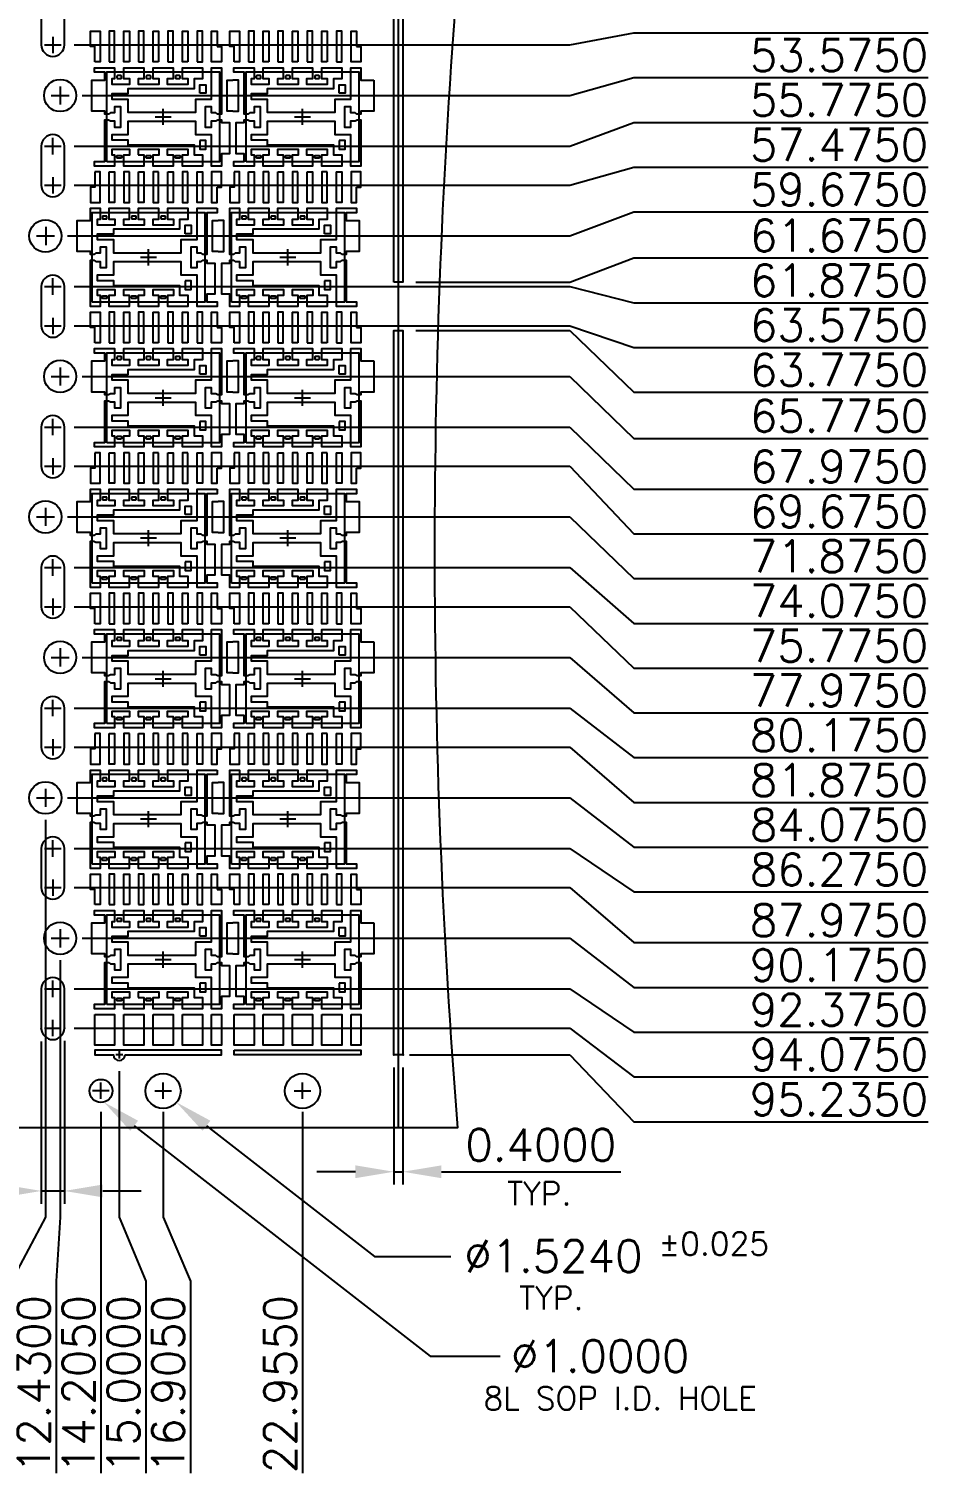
# Model space of a CAD drawing. Extents: x 25 to 260, y 58 to 390.
# Drawn here: x 103.2 to 173.5, y 154.9 to 267.8 of the extents above; entities that cross this region are included whole.
import ezdxf
from ezdxf.enums import TextEntityAlignment as Align
from ezdxf.lldxf.tags import DXFTag

# ---------------------------------------------------------------- set-up
doc = ezdxf.new("R2010")
doc.units = 0
doc.header["$LTSCALE"] = 8
doc.header["$MEASUREMENT"] = 0
for name, color, linetype in [('CEN', 2, 'CENTER'), ('COIN-LINE', 4, 'Continuous'), ('DIM', 7, 'Continuous'), ('LF-LINE', 1, 'Continuous'), ('PKG-OUT', 3, 'HIDDEN')]:
    doc.layers.add(name, color=color, linetype=linetype)
doc.styles.add('SIMPLEX', font='SIMPLEX.shx', dxfattribs={"height": 3})
tags = doc.linetypes.add('CENTER', pattern=[2, 1.25, -0.25, 0.25, -0.25]).pattern_tags.tags
tags[10:11] = [DXFTag(74, 4), DXFTag(75, 0), DXFTag(340, '0'), DXFTag(46, 1.0), DXFTag(50, 0.0), DXFTag(44, 0.0), DXFTag(45, 0.0)]
tags[8:9] = [DXFTag(74, 4), DXFTag(75, 0), DXFTag(340, '0'), DXFTag(46, 1.0), DXFTag(50, 0.0), DXFTag(44, 0.0), DXFTag(45, 0.0)]
tags[6:7] = [DXFTag(74, 4), DXFTag(75, 0), DXFTag(340, '0'), DXFTag(46, 1.0), DXFTag(50, 0.0), DXFTag(44, 0.0), DXFTag(45, 0.0)]
tags[4:5] = [DXFTag(74, 4), DXFTag(75, 0), DXFTag(340, '0'), DXFTag(46, 1.0), DXFTag(50, 0.0), DXFTag(44, 0.0), DXFTag(45, 0.0)]
tags = doc.linetypes.add('HIDDEN', pattern=[0.375, 0.25, -0.125]).pattern_tags.tags
tags[6:7] = [DXFTag(74, 4), DXFTag(75, 0), DXFTag(340, '0'), DXFTag(46, 1.0), DXFTag(50, 0.0), DXFTag(44, 0.0), DXFTag(45, 0.0)]
tags[4:5] = [DXFTag(74, 4), DXFTag(75, 0), DXFTag(340, '0'), DXFTag(46, 1.0), DXFTag(50, 0.0), DXFTag(44, 0.0), DXFTag(45, 0.0)]

# ---------------------------------------------------------------- blocks, each defined once
blk = doc.blocks.new('INT3')
for points in [[(2.975, 2.135), (2.975, 1.935), (2.527, 1.935), (2.527, 0.125), (2.375, 0.125), (2.288, 0.175), (2.105, 0.175), (2.105, 0.44), (1.83, 0.44), (1.83, -0.44), (2.105, -0.44), (2.105, -0.175), (2.288, -0.175), (2.375, -0.125), (2.527, -0.125), (2.527, -0.25), (2.875, -0.25), (2.875, -1.6), (2.527, -1.6), (2.527, -1.935), (2.975, -1.935), (2.975, -2.135), (2.105, -2.135), (2.105, -0.775), (1.422, -0.775), (1.422, -0.2), (-1.528, -0.2), (-1.528, -0.775), (-2.23, -0.775), (-2.23, -1), (-1.528, -1), (-1.528, -1.217), (1.34, -1.217), (1.34, -1.647), (1.705, -1.647), (1.705, -2.135), (0.835, -2.135), (0.835, -1.647), (1.09, -1.647), (1.09, -1.417), (0.18, -1.417), (0.18, -1.647), (0.435, -1.647), (0.435, -2.135), (-0.435, -2.135), (-0.435, -1.647), (-0.18, -1.647), (-0.18, -1.417), (-1.09, -1.417), (-1.09, -1.647), (-0.835, -1.647), (-0.835, -2.135), (-1.705, -2.135), (-1.705, -1.647), (-1.45, -1.647), (-1.45, -1.417), (-2.23, -1.417), (-2.23, -1.647), (-2.105, -1.647), (-2.105, -2.135), (-2.528, -2.135), (-2.528, -0.125), (-2.375, -0.125), (-2.288, -0.175), (-2.105, -0.175), (-2.105, -0.44), (-1.83, -0.44), (-1.83, 0.44), (-2.105, 0.44), (-2.105, 0.175), (-2.288, 0.175), (-2.375, 0.125), (-2.528, 0.125), (-2.528, 0.25), (-3.1, 0.25), (-3.1, 1.6), (-2.528, 1.6), (-2.528, 2.135), (-2.105, 2.135), (-2.105, 1.647), (-2.23, 1.647), (-2.23, 1.417), (-1.45, 1.417), (-1.45, 1.647), (-1.705, 1.647), (-1.705, 2.135), (-0.835, 2.135), (-0.835, 1.647), (-1.09, 1.647), (-1.09, 1.417), (-0.18, 1.417), (-0.18, 1.647), (-0.435, 1.647), (-0.435, 2.135), (0.435, 2.135), (0.435, 1.647), (0.18, 1.647), (0.18, 1.417), (1.09, 1.417), (1.09, 1.647), (0.835, 1.647), (0.835, 2.135), (1.705, 2.135), (1.705, 1.647), (1.34, 1.647), (1.34, 1.217), (-1.528, 1.217), (-1.528, 1), (-2.23, 1), (-2.23, 0.775), (-1.528, 0.775), (-1.528, 0.2), (1.422, 0.2), (1.422, 0.775), (2.105, 0.775), (2.105, 2.135)], [(1.59, 1.025), (1.59, 1.397), (1.855, 1.397), (1.855, 1.025)], [(1.59, -1.025), (1.59, -1.397), (1.855, -1.397), (1.855, -1.025)]]:
    blk.add_lwpolyline(points, close=True)
blk.add_lwpolyline([(3.025, 0.25), (2.778, 0.25), (2.778, 1.6), (3.025, 1.6)])
at = {"layer": 'COIN-LINE'}
for points in [[(-2.005, 1.765), (-2.005, 1.695, 0.414214), (-1.98, 1.67), (-1.83, 1.67, 0.414214), (-1.805, 1.695), (-1.805, 1.765, 0.414214), (-1.83, 1.79), (-1.98, 1.79, 0.414214)], [(-0.735, 1.765), (-0.735, 1.695, 0.414214), (-0.71, 1.67), (-0.56, 1.67, 0.414214), (-0.535, 1.695), (-0.535, 1.765, 0.414214), (-0.56, 1.79), (-0.71, 1.79, 0.414214)], [(0.535, 1.765), (0.535, 1.695, 0.414214), (0.56, 1.67), (0.71, 1.67, 0.414214), (0.735, 1.695), (0.735, 1.765, 0.414214), (0.71, 1.79), (0.56, 1.79, 0.414214)], [(-2.005, -1.765), (-2.005, -1.695, -0.414214), (-1.98, -1.67), (-1.83, -1.67, -0.414214), (-1.805, -1.695), (-1.805, -1.765, -0.414214), (-1.83, -1.79), (-1.98, -1.79, -0.414214)], [(-0.735, -1.765), (-0.735, -1.695, -0.414214), (-0.71, -1.67), (-0.56, -1.67, -0.414214), (-0.535, -1.695), (-0.535, -1.765, -0.414214), (-0.56, -1.79), (-0.71, -1.79, -0.414214)], [(0.535, -1.765), (0.535, -1.695, -0.414214), (0.56, -1.67), (0.71, -1.67, -0.414214), (0.735, -1.695), (0.735, -1.765, -0.414214), (0.71, -1.79), (0.56, -1.79, -0.414214)]]:
    blk.add_lwpolyline(points, format="xyb", close=True, dxfattribs=at)
at = {"layer": 'PKG-OUT'}
blk.add_lwpolyline([(-2.45, -1.95), (-2.45, 1.95), (2.45, 1.95), (2.45, -1.95)], close=True, dxfattribs=at)
blk = doc.blocks.new('INT4')
for points in [[(2.527, -1.935), (2.975, -1.935), (2.975, -2.135), (2.105, -2.135), (2.105, -0.775), (1.422, -0.775), (1.422, -0.2), (-1.528, -0.2), (-1.528, -0.775), (-2.23, -0.775), (-2.23, -1), (-1.528, -1), (-1.528, -1.217), (1.34, -1.217), (1.34, -1.647), (1.705, -1.647), (1.705, -2.135), (0.835, -2.135), (0.835, -1.647), (1.09, -1.647), (1.09, -1.417), (0.18, -1.417), (0.18, -1.647), (0.435, -1.647), (0.435, -2.135), (-0.435, -2.135), (-0.435, -1.647), (-0.18, -1.647), (-0.18, -1.417), (-1.09, -1.417), (-1.09, -1.647), (-0.835, -1.647), (-0.835, -2.135), (-1.705, -2.135), (-1.705, -1.647), (-1.45, -1.647), (-1.45, -1.417), (-2.23, -1.417), (-2.23, -1.647), (-2.105, -1.647), (-2.105, -2.135), (-2.528, -2.135), (-2.528, -1.6), (-2.875, -1.6), (-2.875, -0.25), (-2.528, -0.25), (-2.528, -0.125), (-2.375, -0.125), (-2.288, -0.175), (-2.105, -0.175), (-2.105, -0.44), (-1.83, -0.44), (-1.83, 0.44), (-2.105, 0.44), (-2.105, 0.175), (-2.288, 0.175), (-2.375, 0.125), (-2.528, 0.125), (-2.528, 2.135), (-2.105, 2.135), (-2.105, 1.647), (-2.23, 1.647), (-2.23, 1.417), (-1.45, 1.417), (-1.45, 1.647), (-1.705, 1.647), (-1.705, 2.135), (-0.835, 2.135), (-0.835, 1.647), (-1.09, 1.647), (-1.09, 1.417), (-0.18, 1.417), (-0.18, 1.647), (-0.435, 1.647), (-0.435, 2.135), (0.435, 2.135), (0.435, 1.647), (0.18, 1.647), (0.18, 1.417), (1.09, 1.417), (1.09, 1.647), (0.835, 1.647), (0.835, 2.135), (1.705, 2.135), (1.705, 1.647), (1.34, 1.647), (1.34, 1.217), (-1.528, 1.217), (-1.528, 1), (-2.23, 1), (-2.23, 0.775), (-1.528, 0.775), (-1.528, 0.2), (1.422, 0.2), (1.422, 0.775), (2.105, 0.775), (2.105, 2.135), (2.975, 2.135), (2.975, 1.935), (2.527, 1.935), (2.527, 1.6), (3.1, 1.6), (3.1, 0.25), (2.527, 0.25), (2.527, 0.125), (2.375, 0.125), (2.288, 0.175), (2.105, 0.175), (2.105, 0.44), (1.83, 0.44), (1.83, -0.44), (2.105, -0.44), (2.105, -0.175), (2.288, -0.175), (2.375, -0.125), (2.527, -0.125), (2.527, -1.935)], [(-3.025, 0.25), (-2.778, 0.25), (-2.778, 1.6), (-3.025, 1.6)]]:
    blk.add_lwpolyline(points)
for points in [[(1.59, 1.025), (1.59, 1.397), (1.855, 1.397), (1.855, 1.025)], [(1.59, -1.025), (1.59, -1.397), (1.855, -1.397), (1.855, -1.025)]]:
    blk.add_lwpolyline(points, close=True)
at = {"layer": 'COIN-LINE'}
for points in [[(-2.005, 1.765), (-2.005, 1.695, 0.414214), (-1.98, 1.67), (-1.83, 1.67, 0.414214), (-1.805, 1.695), (-1.805, 1.765, 0.414214), (-1.83, 1.79), (-1.98, 1.79, 0.414214)], [(-0.735, 1.765), (-0.735, 1.695, 0.414214), (-0.71, 1.67), (-0.56, 1.67, 0.414214), (-0.535, 1.695), (-0.535, 1.765, 0.414214), (-0.56, 1.79), (-0.71, 1.79, 0.414214)], [(0.535, 1.765), (0.535, 1.695, 0.414214), (0.56, 1.67), (0.71, 1.67, 0.414214), (0.735, 1.695), (0.735, 1.765, 0.414214), (0.71, 1.79), (0.56, 1.79, 0.414214)], [(-2.005, -1.765), (-2.005, -1.695, -0.414214), (-1.98, -1.67), (-1.83, -1.67, -0.414214), (-1.805, -1.695), (-1.805, -1.765, -0.414214), (-1.83, -1.79), (-1.98, -1.79, -0.414214)], [(-0.735, -1.765), (-0.735, -1.695, -0.414214), (-0.71, -1.67), (-0.56, -1.67, -0.414214), (-0.535, -1.695), (-0.535, -1.765, -0.414214), (-0.56, -1.79), (-0.71, -1.79, -0.414214)], [(0.535, -1.765), (0.535, -1.695, -0.414214), (0.56, -1.67), (0.71, -1.67, -0.414214), (0.735, -1.695), (0.735, -1.765, -0.414214), (0.71, -1.79), (0.56, -1.79, -0.414214)]]:
    blk.add_lwpolyline(points, format="xyb", close=True, dxfattribs=at)
at = {"layer": 'PKG-OUT'}
blk.add_lwpolyline([(-2.45, -1.95), (-2.45, 1.95), (2.45, 1.95), (2.45, -1.95)], close=True, dxfattribs=at)
blk = doc.blocks.new('INT1')
for points in [[(-1.09, -1.647), (-0.835, -1.647), (-0.835, -2.135), (-1.705, -2.135), (-1.705, -1.647), (-1.45, -1.647), (-1.45, -1.417), (-2.23, -1.417), (-2.23, -1.647), (-2.105, -1.647), (-2.105, -2.135), (-2.975, -2.135), (-2.975, -1.935), (-2.528, -1.935), (-2.528, -0.125), (-2.375, -0.125), (-2.288, -0.175), (-2.105, -0.175), (-2.105, -0.44), (-1.83, -0.44), (-1.83, 0.44), (-2.105, 0.44), (-2.105, 0.175), (-2.288, 0.175), (-2.375, 0.125), (-2.528, 0.125), (-2.528, 0.25), (-3.1, 0.25), (-3.1, 1.6), (-2.528, 1.6), (-2.528, 1.935), (-2.975, 1.935), (-2.975, 2.135), (-2.105, 2.135), (-2.105, 1.647), (-2.23, 1.647), (-2.23, 1.417), (-1.45, 1.417), (-1.45, 1.647), (-1.705, 1.647), (-1.705, 2.135), (-0.835, 2.135), (-0.835, 1.647), (-1.09, 1.647), (-1.09, 1.417), (-0.18, 1.417), (-0.18, 1.647), (-0.435, 1.647), (-0.435, 2.135), (0.435, 2.135), (0.435, 1.647), (0.18, 1.647), (0.18, 1.417), (1.09, 1.417), (1.09, 1.647), (0.835, 1.647), (0.835, 2.135), (1.705, 2.135), (1.705, 1.647), (1.34, 1.647), (1.34, 1.217), (-1.528, 1.217), (-1.528, 1), (-2.23, 1), (-2.23, 0.775), (-1.528, 0.775), (-1.528, 0.2), (1.422, 0.2), (1.422, 0.775), (2.105, 0.775), (2.105, 2.135), (2.527, 2.135), (2.527, 0.125), (2.375, 0.125), (2.288, 0.175), (2.105, 0.175), (2.105, 0.44), (1.83, 0.44), (1.83, -0.44), (2.105, -0.44), (2.105, -0.175), (2.288, -0.175), (2.375, -0.125), (2.527, -0.125), (2.527, -0.25), (2.875, -0.25), (2.875, -1.6), (2.527, -1.6), (2.527, -2.135), (2.105, -2.135), (2.105, -0.775), (1.422, -0.775), (1.422, -0.2), (-1.528, -0.2), (-1.528, -0.775), (-2.23, -0.775), (-2.23, -1), (-1.528, -1), (-1.528, -1.217), (1.34, -1.217), (1.34, -1.647), (1.705, -1.647), (1.705, -2.135), (0.835, -2.135), (0.835, -1.647), (1.09, -1.647), (1.09, -1.417), (0.18, -1.417), (0.18, -1.647), (0.435, -1.647), (0.435, -2.135), (-0.435, -2.135), (-0.435, -1.647), (-0.18, -1.647), (-0.18, -1.417), (-1.09, -1.417)], [(1.59, 1.025), (1.59, 1.397), (1.855, 1.397), (1.855, 1.025)], [(1.59, -1.025), (1.59, -1.397), (1.855, -1.397), (1.855, -1.025)]]:
    blk.add_lwpolyline(points, close=True)
blk.add_lwpolyline([(3.025, 0.25), (2.778, 0.25), (2.778, 1.6), (3.025, 1.6)])
at = {"layer": 'COIN-LINE'}
for points in [[(-2.005, 1.765), (-2.005, 1.695, 0.414214), (-1.98, 1.67), (-1.83, 1.67, 0.414214), (-1.805, 1.695), (-1.805, 1.765, 0.414214), (-1.83, 1.79), (-1.98, 1.79, 0.414214)], [(-0.735, 1.765), (-0.735, 1.695, 0.414214), (-0.71, 1.67), (-0.56, 1.67, 0.414214), (-0.535, 1.695), (-0.535, 1.765, 0.414214), (-0.56, 1.79), (-0.71, 1.79, 0.414214)], [(0.535, 1.765), (0.535, 1.695, 0.414214), (0.56, 1.67), (0.71, 1.67, 0.414214), (0.735, 1.695), (0.735, 1.765, 0.414214), (0.71, 1.79), (0.56, 1.79, 0.414214)], [(-2.005, -1.765), (-2.005, -1.695, -0.414214), (-1.98, -1.67), (-1.83, -1.67, -0.414214), (-1.805, -1.695), (-1.805, -1.765, -0.414214), (-1.83, -1.79), (-1.98, -1.79, -0.414214)], [(-0.735, -1.765), (-0.735, -1.695, -0.414214), (-0.71, -1.67), (-0.56, -1.67, -0.414214), (-0.535, -1.695), (-0.535, -1.765, -0.414214), (-0.56, -1.79), (-0.71, -1.79, -0.414214)], [(0.535, -1.765), (0.535, -1.695, -0.414214), (0.56, -1.67), (0.71, -1.67, -0.414214), (0.735, -1.695), (0.735, -1.765, -0.414214), (0.71, -1.79), (0.56, -1.79, -0.414214)]]:
    blk.add_lwpolyline(points, format="xyb", close=True, dxfattribs=at)
at = {"layer": 'PKG-OUT'}
blk.add_lwpolyline([(-2.45, -1.95), (-2.45, 1.95), (2.45, 1.95), (2.45, -1.95)], close=True, dxfattribs=at)
blk = doc.blocks.new('INT2')
for points in [[(3.1, 1.6), (3.1, 0.25), (2.527, 0.25), (2.527, 0.125), (2.375, 0.125), (2.288, 0.175), (2.105, 0.175), (2.105, 0.44), (1.83, 0.44), (1.83, -0.44), (2.105, -0.44), (2.105, -0.175), (2.288, -0.175), (2.375, -0.125), (2.527, -0.125), (2.527, -2.135), (2.105, -2.135), (2.105, -0.775), (1.422, -0.775), (1.422, -0.2), (-1.528, -0.2), (-1.528, -0.775), (-2.23, -0.775), (-2.23, -1), (-1.528, -1), (-1.528, -1.217), (1.34, -1.217), (1.34, -1.647), (1.705, -1.647), (1.705, -2.135), (0.835, -2.135), (0.835, -1.647), (1.09, -1.647), (1.09, -1.417), (0.18, -1.417), (0.18, -1.647), (0.435, -1.647), (0.435, -2.135), (-0.435, -2.135), (-0.435, -1.647), (-0.18, -1.647), (-0.18, -1.417), (-1.09, -1.417), (-1.09, -1.647), (-0.835, -1.647), (-0.835, -2.135), (-1.705, -2.135), (-1.705, -1.647), (-1.45, -1.647), (-1.45, -1.417), (-2.23, -1.417), (-2.23, -1.647), (-2.105, -1.647), (-2.105, -2.135), (-2.975, -2.135), (-2.975, -1.935), (-2.528, -1.935), (-2.528, -1.6), (-2.875, -1.6), (-2.875, -0.25), (-2.528, -0.25), (-2.528, -0.125), (-2.375, -0.125), (-2.288, -0.175), (-2.105, -0.175), (-2.105, -0.44), (-1.83, -0.44), (-1.83, 0.44), (-2.105, 0.44), (-2.105, 0.175), (-2.288, 0.175), (-2.375, 0.125), (-2.528, 0.125), (-2.528, 1.935), (-2.975, 1.935), (-2.975, 2.135), (-2.105, 2.135), (-2.105, 1.647), (-2.23, 1.647), (-2.23, 1.417), (-1.45, 1.417), (-1.45, 1.647), (-1.705, 1.647), (-1.705, 2.135), (-0.835, 2.135), (-0.835, 1.647), (-1.09, 1.647), (-1.09, 1.417), (-0.18, 1.417), (-0.18, 1.647), (-0.435, 1.647), (-0.435, 2.135), (0.435, 2.135), (0.435, 1.647), (0.18, 1.647), (0.18, 1.417), (1.09, 1.417), (1.09, 1.647), (0.835, 1.647), (0.835, 2.135), (1.705, 2.135), (1.705, 1.647), (1.34, 1.647), (1.34, 1.217), (-1.528, 1.217), (-1.528, 1), (-2.23, 1), (-2.23, 0.775), (-1.528, 0.775), (-1.528, 0.2), (1.422, 0.2), (1.422, 0.775), (2.105, 0.775), (2.105, 2.135), (2.527, 2.135), (2.527, 1.6)], [(1.59, 1.025), (1.59, 1.397), (1.855, 1.397), (1.855, 1.025)], [(1.59, -1.025), (1.59, -1.397), (1.855, -1.397), (1.855, -1.025)]]:
    blk.add_lwpolyline(points, close=True)
blk.add_lwpolyline([(-3.025, 0.25), (-2.778, 0.25), (-2.778, 1.6), (-3.025, 1.6)])
at = {"layer": 'COIN-LINE'}
for points in [[(-2.005, 1.765), (-2.005, 1.695, 0.414214), (-1.98, 1.67), (-1.83, 1.67, 0.414214), (-1.805, 1.695), (-1.805, 1.765, 0.414214), (-1.83, 1.79), (-1.98, 1.79, 0.414214)], [(-0.735, 1.765), (-0.735, 1.695, 0.414214), (-0.71, 1.67), (-0.56, 1.67, 0.414214), (-0.535, 1.695), (-0.535, 1.765, 0.414214), (-0.56, 1.79), (-0.71, 1.79, 0.414214)], [(0.535, 1.765), (0.535, 1.695, 0.414214), (0.56, 1.67), (0.71, 1.67, 0.414214), (0.735, 1.695), (0.735, 1.765, 0.414214), (0.71, 1.79), (0.56, 1.79, 0.414214)], [(-2.005, -1.765), (-2.005, -1.695, -0.414214), (-1.98, -1.67), (-1.83, -1.67, -0.414214), (-1.805, -1.695), (-1.805, -1.765, -0.414214), (-1.83, -1.79), (-1.98, -1.79, -0.414214)], [(-0.735, -1.765), (-0.735, -1.695, -0.414214), (-0.71, -1.67), (-0.56, -1.67, -0.414214), (-0.535, -1.695), (-0.535, -1.765, -0.414214), (-0.56, -1.79), (-0.71, -1.79, -0.414214)], [(0.535, -1.765), (0.535, -1.695, -0.414214), (0.56, -1.67), (0.71, -1.67, -0.414214), (0.735, -1.695), (0.735, -1.765, -0.414214), (0.71, -1.79), (0.56, -1.79, -0.414214)]]:
    blk.add_lwpolyline(points, format="xyb", close=True, dxfattribs=at)
at = {"layer": 'PKG-OUT'}
blk.add_lwpolyline([(-2.45, -1.95), (-2.45, 1.95), (2.45, 1.95), (2.45, -1.95)], close=True, dxfattribs=at)

msp = doc.modelspace()

# ---------------------------------------------------------------- linework, layer by layer
for points in [[(108.35, 265.23), (108.35, 266.42), (108.01, 266.42), (108.01, 267.62), (108.77, 267.62), (108.77, 265.23)], [(109.49, 265.23), (109.91, 265.23), (109.91, 267.62), (109.49, 267.62)], [(111.06, 265.23), (110.63, 265.23), (110.63, 267.62), (111.06, 267.62)], [(111.78, 265.23), (112.2, 265.23), (112.2, 267.62), (111.78, 267.62)], [(113.34, 265.23), (112.92, 265.23), (112.92, 267.61), (112.93, 267.62), (113.34, 267.62)], [(114.06, 265.23), (114.49, 265.23), (114.49, 267.62), (114.06, 267.62)], [(115.63, 265.23), (115.21, 265.23), (115.21, 267.62), (115.63, 267.62)], [(116.35, 265.23), (116.36, 265.23), (116.77, 265.23), (116.77, 267.62), (116.35, 267.62)], [(117.91, 266.42), (118.25, 266.42), (118.25, 265.23), (117.49, 265.23), (117.49, 267.62), (117.91, 267.62)], [(119.24, 265.23), (119.24, 266.42), (118.9, 266.42), (118.9, 267.62), (119.66, 267.62), (119.66, 265.23)], [(120.38, 265.23), (120.8, 265.23), (120.8, 267.62), (120.38, 267.62)], [(121.95, 265.23), (121.52, 265.23), (121.52, 267.62), (121.95, 267.62)], [(122.67, 265.23), (123.09, 265.23), (123.09, 267.62), (122.67, 267.62)], [(124.23, 265.23), (123.81, 265.23), (123.81, 267.61), (123.82, 267.62), (124.23, 267.62)], [(124.95, 265.23), (125.38, 265.23), (125.38, 267.62), (124.95, 267.62)], [(126.52, 265.23), (126.1, 265.23), (126.1, 267.62), (126.52, 267.62)], [(127.24, 265.23), (127.25, 265.23), (127.66, 265.23), (127.66, 267.62), (127.24, 267.62)], [(128.8, 266.42), (129.14, 266.42), (129.14, 265.23), (128.38, 265.23), (128.38, 267.62), (128.8, 267.62)], [(108.35, 256.64), (108.35, 255.44), (108.01, 255.44), (108.01, 254.25), (108.77, 254.25), (108.77, 256.64)], [(109.49, 256.64), (109.91, 256.64), (109.91, 254.25), (109.49, 254.25)], [(111.06, 256.64), (110.63, 256.64), (110.63, 254.25), (111.06, 254.25)], [(111.78, 256.64), (112.2, 256.64), (112.2, 254.25), (111.78, 254.25)], [(113.34, 256.64), (112.92, 256.64), (112.92, 254.25), (112.93, 254.25), (113.34, 254.25)], [(114.06, 256.64), (114.49, 256.64), (114.49, 254.25), (114.06, 254.25)], [(115.63, 256.64), (115.21, 256.64), (115.21, 254.25), (115.63, 254.25)], [(116.35, 256.63), (116.36, 256.64), (116.77, 256.64), (116.77, 254.25), (116.35, 254.25)], [(117.91, 255.44), (118.25, 255.44), (118.25, 256.64), (117.49, 256.64), (117.49, 254.25), (117.91, 254.25)], [(119.24, 256.64), (119.24, 255.44), (118.9, 255.44), (118.9, 254.25), (119.66, 254.25), (119.66, 256.64)], [(120.38, 256.64), (120.8, 256.64), (120.8, 254.25), (120.38, 254.25)], [(121.95, 256.64), (121.52, 256.64), (121.52, 254.25), (121.95, 254.25)], [(122.67, 256.64), (123.09, 256.64), (123.09, 254.25), (122.67, 254.25)], [(124.23, 256.64), (123.81, 256.64), (123.81, 254.25), (123.82, 254.25), (124.23, 254.25)], [(124.95, 256.64), (125.38, 256.64), (125.38, 254.25), (124.95, 254.25)], [(126.52, 256.64), (126.1, 256.64), (126.1, 254.25), (126.52, 254.25)], [(127.24, 256.63), (127.25, 256.64), (127.66, 256.64), (127.66, 254.25), (127.24, 254.25)], [(128.8, 255.44), (129.14, 255.44), (129.14, 256.64), (128.38, 256.64), (128.38, 254.25), (128.8, 254.25)], [(108.35, 243.27), (108.35, 244.46), (108.01, 244.46), (108.01, 245.66), (108.77, 245.66), (108.77, 243.27)], [(109.49, 243.27), (109.91, 243.27), (109.91, 245.66), (109.49, 245.66)], [(111.06, 243.27), (110.63, 243.27), (110.63, 245.66), (111.06, 245.66)], [(111.78, 243.27), (112.2, 243.27), (112.2, 245.66), (111.78, 245.66)], [(113.34, 243.27), (112.92, 243.27), (112.92, 245.65), (112.93, 245.66), (113.34, 245.66)], [(114.06, 243.27), (114.49, 243.27), (114.49, 245.66), (114.06, 245.66)], [(115.63, 243.27), (115.21, 243.27), (115.21, 245.66), (115.63, 245.66)], [(116.35, 243.27), (116.36, 243.27), (116.77, 243.27), (116.77, 245.66), (116.35, 245.66)], [(117.91, 244.46), (118.25, 244.46), (118.25, 243.27), (117.49, 243.27), (117.49, 245.66), (117.91, 245.66)], [(119.24, 243.27), (119.24, 244.46), (118.9, 244.46), (118.9, 245.66), (119.66, 245.66), (119.66, 243.27)], [(120.38, 243.27), (120.8, 243.27), (120.8, 245.66), (120.38, 245.66)], [(121.95, 243.27), (121.52, 243.27), (121.52, 245.66), (121.95, 245.66)], [(122.67, 243.27), (123.09, 243.27), (123.09, 245.66), (122.67, 245.66)], [(124.23, 243.27), (123.81, 243.27), (123.81, 245.65), (123.82, 245.66), (124.23, 245.66)], [(124.95, 243.27), (125.38, 243.27), (125.38, 245.66), (124.95, 245.66)], [(126.52, 243.27), (126.1, 243.27), (126.1, 245.66), (126.52, 245.66)], [(127.24, 243.27), (127.25, 243.27), (127.66, 243.27), (127.66, 245.66), (127.24, 245.66)], [(128.8, 244.46), (129.14, 244.46), (129.14, 243.27), (128.38, 243.27), (128.38, 245.66), (128.8, 245.66)], [(108.35, 234.68), (108.35, 233.48), (108.01, 233.48), (108.01, 232.29), (108.77, 232.29), (108.77, 234.68)], [(109.49, 234.68), (109.91, 234.68), (109.91, 232.29), (109.49, 232.29)], [(111.06, 234.68), (110.63, 234.68), (110.63, 232.29), (111.06, 232.29)], [(111.78, 234.68), (112.2, 234.68), (112.2, 232.29), (111.78, 232.29)], [(113.34, 234.68), (112.92, 234.68), (112.92, 232.29), (112.93, 232.29), (113.34, 232.29)], [(114.06, 234.68), (114.49, 234.68), (114.49, 232.29), (114.06, 232.29)], [(115.63, 234.68), (115.21, 234.68), (115.21, 232.29), (115.63, 232.29)], [(116.35, 234.67), (116.36, 234.68), (116.77, 234.68), (116.77, 232.29), (116.35, 232.29)], [(117.91, 233.48), (118.25, 233.48), (118.25, 234.68), (117.49, 234.68), (117.49, 232.29), (117.91, 232.29)], [(119.24, 234.68), (119.24, 233.48), (118.9, 233.48), (118.9, 232.29), (119.66, 232.29), (119.66, 234.68)], [(120.38, 234.68), (120.8, 234.68), (120.8, 232.29), (120.38, 232.29)], [(121.95, 234.68), (121.52, 234.68), (121.52, 232.29), (121.95, 232.29)], [(122.67, 234.68), (123.09, 234.68), (123.09, 232.29), (122.67, 232.29)], [(124.23, 234.68), (123.81, 234.68), (123.81, 232.29), (123.82, 232.29), (124.23, 232.29)], [(124.95, 234.68), (125.38, 234.68), (125.38, 232.29), (124.95, 232.29)], [(126.52, 234.68), (126.1, 234.68), (126.1, 232.29), (126.52, 232.29)], [(127.24, 234.67), (127.25, 234.68), (127.66, 234.68), (127.66, 232.29), (127.24, 232.29)], [(128.8, 233.48), (129.14, 233.48), (129.14, 234.68), (128.38, 234.68), (128.38, 232.29), (128.8, 232.29)], [(108.35, 221.31), (108.35, 222.5), (108.01, 222.5), (108.01, 223.7), (108.77, 223.7), (108.77, 221.31)], [(109.49, 221.31), (109.91, 221.31), (109.91, 223.7), (109.49, 223.7)], [(111.06, 221.31), (110.63, 221.31), (110.63, 223.7), (111.06, 223.7)], [(111.78, 221.31), (112.2, 221.31), (112.2, 223.7), (111.78, 223.7)], [(113.34, 221.31), (112.92, 221.31), (112.92, 223.69), (112.93, 223.7), (113.34, 223.7)], [(114.06, 221.31), (114.49, 221.31), (114.49, 223.7), (114.06, 223.7)], [(115.63, 221.31), (115.21, 221.31), (115.21, 223.7), (115.63, 223.7)], [(116.35, 221.31), (116.36, 221.31), (116.77, 221.31), (116.77, 223.7), (116.35, 223.7)], [(117.91, 222.5), (118.25, 222.5), (118.25, 221.31), (117.49, 221.31), (117.49, 223.7), (117.91, 223.7)], [(119.24, 221.31), (119.24, 222.5), (118.9, 222.5), (118.9, 223.7), (119.66, 223.7), (119.66, 221.31)], [(120.38, 221.31), (120.8, 221.31), (120.8, 223.7), (120.38, 223.7)], [(121.95, 221.31), (121.52, 221.31), (121.52, 223.7), (121.95, 223.7)], [(122.67, 221.31), (123.09, 221.31), (123.09, 223.7), (122.67, 223.7)], [(124.23, 221.31), (123.81, 221.31), (123.81, 223.69), (123.82, 223.7), (124.23, 223.7)], [(124.95, 221.31), (125.38, 221.31), (125.38, 223.7), (124.95, 223.7)], [(126.52, 221.31), (126.1, 221.31), (126.1, 223.7), (126.52, 223.7)], [(127.24, 221.31), (127.25, 221.31), (127.66, 221.31), (127.66, 223.7), (127.24, 223.7)], [(128.8, 222.5), (129.14, 222.5), (129.14, 221.31), (128.38, 221.31), (128.38, 223.7), (128.8, 223.7)], [(108.35, 212.72), (108.35, 211.52), (108.01, 211.52), (108.01, 210.33), (108.77, 210.33), (108.77, 212.72)], [(109.49, 212.72), (109.91, 212.72), (109.91, 210.33), (109.49, 210.33)], [(111.06, 212.72), (110.63, 212.72), (110.63, 210.33), (111.06, 210.33)], [(111.78, 212.72), (112.2, 212.72), (112.2, 210.33), (111.78, 210.33)], [(113.34, 212.72), (112.92, 212.72), (112.92, 210.33), (112.93, 210.33), (113.34, 210.33)], [(114.06, 212.72), (114.49, 212.72), (114.49, 210.33), (114.06, 210.33)], [(115.63, 212.72), (115.21, 212.72), (115.21, 210.33), (115.63, 210.33)], [(116.35, 212.71), (116.36, 212.72), (116.77, 212.72), (116.77, 210.33), (116.35, 210.33)], [(117.91, 211.52), (118.25, 211.52), (118.25, 212.72), (117.49, 212.72), (117.49, 210.33), (117.91, 210.33)], [(119.24, 212.72), (119.24, 211.52), (118.9, 211.52), (118.9, 210.33), (119.66, 210.33), (119.66, 212.72)], [(120.38, 212.72), (120.8, 212.72), (120.8, 210.33), (120.38, 210.33)], [(121.95, 212.72), (121.52, 212.72), (121.52, 210.33), (121.95, 210.33)], [(122.67, 212.72), (123.09, 212.72), (123.09, 210.33), (122.67, 210.33)], [(124.23, 212.72), (123.81, 212.72), (123.81, 210.33), (123.82, 210.33), (124.23, 210.33)], [(124.95, 212.72), (125.38, 212.72), (125.38, 210.33), (124.95, 210.33)], [(126.52, 212.72), (126.1, 212.72), (126.1, 210.33), (126.52, 210.33)], [(127.24, 212.71), (127.25, 212.72), (127.66, 212.72), (127.66, 210.33), (127.24, 210.33)], [(128.8, 211.52), (129.14, 211.52), (129.14, 212.72), (128.38, 212.72), (128.38, 210.33), (128.8, 210.33)], [(108.35, 199.35), (108.35, 200.54), (108.01, 200.54), (108.01, 201.74), (108.77, 201.74), (108.77, 199.35)], [(109.49, 199.35), (109.91, 199.35), (109.91, 201.74), (109.49, 201.74)], [(111.06, 199.35), (110.63, 199.35), (110.63, 201.74), (111.06, 201.74)], [(111.78, 199.35), (112.2, 199.35), (112.2, 201.74), (111.78, 201.74)], [(113.34, 199.35), (112.92, 199.35), (112.92, 201.73), (112.93, 201.74), (113.34, 201.74)], [(114.06, 199.35), (114.49, 199.35), (114.49, 201.74), (114.06, 201.74)], [(115.63, 199.35), (115.21, 199.35), (115.21, 201.74), (115.63, 201.74)], [(116.35, 199.35), (116.36, 199.35), (116.77, 199.35), (116.77, 201.74), (116.35, 201.74)], [(117.91, 200.54), (118.25, 200.54), (118.25, 199.35), (117.49, 199.35), (117.49, 201.74), (117.91, 201.74)], [(119.24, 199.35), (119.24, 200.54), (118.9, 200.54), (118.9, 201.74), (119.66, 201.74), (119.66, 199.35)], [(120.38, 199.35), (120.8, 199.35), (120.8, 201.74), (120.38, 201.74)], [(121.95, 199.35), (121.52, 199.35), (121.52, 201.74), (121.95, 201.74)], [(122.67, 199.35), (123.09, 199.35), (123.09, 201.74), (122.67, 201.74)], [(124.23, 199.35), (123.81, 199.35), (123.81, 201.73), (123.82, 201.74), (124.23, 201.74)], [(124.95, 199.35), (125.38, 199.35), (125.38, 201.74), (124.95, 201.74)], [(126.52, 199.35), (126.1, 199.35), (126.1, 201.74), (126.52, 201.74)], [(127.24, 199.35), (127.25, 199.35), (127.66, 199.35), (127.66, 201.74), (127.24, 201.74)], [(128.8, 200.54), (129.14, 200.54), (129.14, 199.35), (128.38, 199.35), (128.38, 201.74), (128.8, 201.74)], [(108.35, 190.76), (109.91, 190.76), (109.91, 188.37), (108.35, 188.37)], [(110.63, 190.76), (112.2, 190.76), (112.2, 188.37), (110.63, 188.37)], [(112.92, 190.76), (114.49, 190.76), (114.49, 188.37), (112.92, 188.37)], [(115.21, 190.76), (116.77, 190.76), (116.77, 188.37), (115.21, 188.37)], [(117.49, 190.76), (118.25, 190.76), (118.25, 188.37), (117.49, 188.37)], [(119.24, 190.76), (120.8, 190.76), (120.8, 188.37), (119.24, 188.37)], [(121.52, 190.76), (123.09, 190.76), (123.09, 188.37), (121.52, 188.37)], [(123.81, 190.76), (125.38, 190.76), (125.38, 188.37), (123.81, 188.37)], [(126.1, 190.76), (127.66, 190.76), (127.66, 188.37), (126.1, 188.37)], [(128.38, 190.76), (129.14, 190.76), (129.14, 188.37), (128.38, 188.37)], [(119.24, 187.97), (129.14, 187.97), (129.14, 187.61), (119.24, 187.61)]]:
    msp.add_lwpolyline(points, close=True)
msp.add_lwpolyline([(110.72, 187.61), (118.25, 187.61), (118.25, 187.97), (108.35, 187.97), (108.35, 187.61), (109.82, 187.61, 1)], format="xyb", close=True)
at = {"layer": 'CEN'}
for p, q in [((132.08, 181.91), (132.08, 361.91)), ((104.44, 266.56), (105.73, 266.56)), ((105.08, 267.19), (105.08, 265.91)), ((105.65, 263.31), (105.65, 261.89)), ((104.94, 262.6), (106.36, 262.6)), ((113.07, 260.93), (114.33, 260.93)), ((113.7, 260.3), (113.7, 261.56)), ((123.96, 260.93), (125.22, 260.93)), ((124.59, 260.3), (124.59, 261.56)), ((104.44, 258.64), (105.73, 258.64)), ((105.08, 258), (105.08, 259.29)), ((104.44, 255.58), (105.73, 255.58)), ((105.08, 256.21), (105.08, 254.93)), ((104.52, 252.33), (104.52, 250.91)), ((103.79, 251.62), (105.21, 251.62)), ((113.19, 249.95), (111.93, 249.95)), ((112.56, 249.32), (112.56, 250.58)), ((124.08, 249.95), (122.82, 249.95)), ((123.45, 249.32), (123.45, 250.58)), ((104.44, 247.66), (105.73, 247.66)), ((105.08, 247.02), (105.08, 248.31)), ((105.08, 245.23), (105.08, 243.95)), ((104.44, 244.6), (105.73, 244.6)), ((104.94, 240.64), (106.36, 240.64)), ((105.65, 241.35), (105.65, 239.93)), ((113.7, 238.34), (113.7, 239.6)), ((124.59, 238.34), (124.59, 239.6)), ((113.07, 238.97), (114.33, 238.97)), ((123.96, 238.97), (125.22, 238.97)), ((105.08, 236.04), (105.08, 237.33)), ((104.44, 236.68), (105.73, 236.68)), ((105.08, 234.25), (105.08, 232.97)), ((104.44, 233.62), (105.73, 233.62)), ((104.5, 230.37), (104.5, 228.95)), ((103.79, 229.66), (105.21, 229.66)), ((112.56, 227.36), (112.56, 228.62)), ((123.45, 227.36), (123.45, 228.62)), ((113.19, 227.99), (111.93, 227.99)), ((124.08, 227.99), (122.82, 227.99)), ((105.08, 225.06), (105.08, 226.35)), ((104.44, 225.7), (105.73, 225.7)), ((104.44, 222.64), (105.73, 222.64)), ((105.08, 223.27), (105.08, 221.99)), ((105.65, 219.39), (105.65, 217.97)), ((104.94, 218.68), (106.36, 218.68)), ((113.07, 217.01), (114.33, 217.01)), ((113.7, 216.38), (113.7, 217.64)), ((123.96, 217.01), (125.22, 217.01)), ((124.59, 216.38), (124.59, 217.64)), ((104.44, 214.72), (105.73, 214.72)), ((105.08, 214.08), (105.08, 215.37)), ((105.08, 212.29), (105.08, 211.01)), ((104.44, 211.66), (105.73, 211.66)), ((104.5, 208.41), (104.5, 206.99)), ((103.79, 207.7), (105.21, 207.7)), ((112.56, 205.4), (112.56, 206.66)), ((123.45, 205.4), (123.45, 206.66)), ((113.19, 206.03), (111.93, 206.03)), ((124.08, 206.03), (122.82, 206.03)), ((105.08, 203.1), (105.08, 204.39)), ((104.44, 203.74), (105.73, 203.74)), ((105.08, 201.31), (105.08, 200.03)), ((104.44, 200.68), (105.73, 200.68)), ((104.94, 196.72), (106.36, 196.72)), ((105.65, 197.43), (105.65, 196.01)), ((113.7, 194.42), (113.7, 195.68)), ((124.59, 194.42), (124.59, 195.68)), ((113.07, 195.05), (114.33, 195.05)), ((123.96, 195.05), (125.22, 195.05)), ((105.08, 192.12), (105.08, 193.41)), ((104.44, 192.76), (105.73, 192.76)), ((104.44, 189.7), (105.73, 189.7)), ((105.08, 189.06), (105.08, 190.35)), ((110.56, 187.61), (109.99, 187.61)), ((110.27, 187.89), (110.27, 187.33)), ((108.84, 184.16), (108.84, 185.44)), ((113.7, 184.16), (113.7, 185.44)), ((124.59, 184.16), (124.59, 185.44)), ((109.48, 184.79), (108.19, 184.79)), ((113.06, 184.79), (114.35, 184.79)), ((123.95, 184.79), (125.24, 184.79))]:
    msp.add_line(p, q, dxfattribs=at)
at = {"layer": 'COIN-LINE'}
for p, q in [((145.48, 266.56), (150.48, 267.5)), ((145.48, 262.6), (150.48, 264)), ((145.48, 258.64), (150.48, 260.5)), ((145.48, 255.58), (150.48, 257)), ((145.48, 251.62), (150.48, 253.5)), ((145.48, 248.02), (150.48, 249.9)), ((145.48, 247.66), (150.48, 246.4)), ((145.48, 244.6), (150.48, 242.9)), ((145.48, 244.24), (150.48, 239.4)), ((145.48, 240.64), (150.48, 235.8)), ((145.48, 236.68), (150.48, 231.84)), ((145.48, 233.62), (150.48, 228.34)), ((145.48, 229.66), (150.48, 224.84)), ((145.48, 225.7), (150.48, 221.34)), ((145.48, 222.64), (150.48, 217.84)), ((145.48, 218.68), (150.48, 214.34)), ((145.48, 214.72), (150.48, 210.84)), ((145.48, 211.66), (150.48, 207.34)), ((145.48, 207.7), (150.48, 203.84)), ((145.48, 203.74), (150.48, 200.34)), ((145.48, 200.68), (150.48, 196.38)), ((145.48, 196.72), (150.48, 192.88)), ((145.48, 192.76), (150.48, 189.38)), ((145.48, 189.7), (150.48, 185.88)), ((145.48, 187.61), (150.48, 182.38)), ((104.5, 174.91), (101.84, 169.91)), ((105.65, 174.91), (105.34, 169.91)), ((108.84, 174.91), (108.84, 169.91)), ((110.27, 174.91), (112.34, 169.91)), ((113.7, 174.91), (115.84, 169.91)), ((124.59, 174.91), (124.59, 169.91))]:
    msp.add_line(p, q, dxfattribs=at)
at = {"layer": 'DIM'}
for p, q in [((106.74, 266.56), (145.48, 266.56)), ((150.48, 267.5), (173.48, 267.5)), ((150.48, 264), (173.48, 264)), ((107.37, 262.6), (145.48, 262.6)), ((150.48, 260.5), (173.48, 260.5)), ((106.74, 258.64), (145.48, 258.64)), ((150.48, 257), (173.48, 257)), ((106.74, 255.58), (145.48, 255.58)), ((150.48, 253.5), (173.48, 253.5)), ((106.23, 251.62), (145.48, 251.62)), ((150.48, 249.9), (173.48, 249.9)), ((106.74, 247.66), (145.48, 247.66)), ((133.45, 248.02), (145.48, 248.02)), ((150.48, 246.4), (173.48, 246.4)), ((106.74, 244.6), (145.48, 244.6)), ((133.45, 244.24), (145.48, 244.24)), ((150.48, 242.9), (173.48, 242.9)), ((107.37, 240.64), (145.48, 240.64)), ((150.48, 239.4), (173.48, 239.4)), ((106.74, 236.68), (145.48, 236.68)), ((150.48, 235.8), (173.48, 235.8)), ((106.74, 233.62), (145.48, 233.62)), ((150.48, 231.84), (173.48, 231.84)), ((106.23, 229.66), (145.48, 229.66)), ((150.48, 228.34), (173.48, 228.34)), ((106.74, 225.7), (145.48, 225.7)), ((150.48, 224.84), (173.48, 224.84)), ((106.74, 222.64), (145.48, 222.64)), ((150.48, 221.34), (173.48, 221.34)), ((107.37, 218.68), (145.48, 218.68)), ((150.48, 217.84), (173.48, 217.84)), ((106.74, 214.72), (145.48, 214.72)), ((150.48, 214.34), (173.48, 214.34)), ((106.74, 211.66), (145.48, 211.66)), ((150.48, 210.84), (173.48, 210.84)), ((106.23, 207.7), (145.48, 207.7)), ((150.48, 207.34), (173.48, 207.34)), ((104.5, 205.99), (104.5, 174.91)), ((106.74, 203.74), (145.48, 203.74)), ((150.48, 203.84), (173.48, 203.84)), ((106.74, 200.68), (145.48, 200.68)), ((150.48, 200.34), (173.48, 200.34)), ((107.37, 196.72), (145.48, 196.72)), ((150.48, 196.38), (173.48, 196.38)), ((105.65, 195.01), (105.65, 174.91)), ((106.74, 192.76), (145.48, 192.76)), ((150.48, 192.88), (173.48, 192.88)), ((106.74, 189.7), (145.48, 189.7)), ((104.18, 188.65), (104.18, 175.97)), ((105.98, 188.7), (105.98, 175.97)), ((150.48, 189.38), (173.48, 189.38)), ((132.95, 187.61), (145.48, 187.61)), ((110.27, 186.33), (110.27, 174.91)), ((131.72, 186.61), (131.72, 177.47)), ((132.44, 186.61), (132.44, 177.47)), ((150.48, 185.88), (173.48, 185.88)), ((108.84, 183.16), (108.84, 174.91)), ((113.7, 183.16), (113.7, 174.91)), ((124.59, 183.16), (124.59, 174.91)), ((111.43, 182.07), (134.57, 164.06)), ((117.09, 182.07), (130.22, 171.85)), ((150.48, 182.38), (173.48, 182.38)), ((128.72, 178.47), (125.72, 178.47)), ((131.72, 178.47), (132.44, 178.47)), ((135.44, 178.47), (149.46, 178.47)), ((104.18, 176.97), (105.98, 176.97)), ((108.98, 176.97), (111.98, 176.97)), ((130.22, 171.85), (136.17, 171.85)), ((105.34, 169.91), (105.34, 154.91)), ((108.84, 169.91), (108.84, 154.91)), ((112.34, 169.91), (112.34, 154.91)), ((115.84, 169.91), (115.84, 154.91)), ((124.59, 169.91), (124.59, 154.91)), ((134.57, 164.06), (140.04, 164.06))]:
    msp.add_line(p, q, dxfattribs=at)
for p in [(105.98, 189.7), (104.18, 189.65), (131.73, 187.61), (132.45, 187.61)]:
    msp.add_point(p, dxfattribs=at)
for points in [[(109.07, 183.91), (111.13, 181.67), (111.74, 182.46)], [(114.72, 183.91), (116.78, 181.67), (117.39, 182.46)], [(131.72, 178.47), (128.72, 177.97), (128.72, 178.97)], [(132.44, 178.47), (135.44, 177.97), (135.44, 178.97)], [(104.18, 176.97), (101.18, 177.47), (101.18, 176.47)], [(105.98, 176.97), (108.98, 177.47), (108.98, 176.47)]]:
    msp.add_solid(points, dxfattribs=at)
at = {"layer": 'LF-LINE'}
for points in [[(78.98, 303.28), (78.44, 303.28), (78.44, 355.86), (78.98, 355.86), (78.98, 360.32), (81.73, 361.91), (136.7, 361.91, -0.039801), (136.7, 271.91, 0.039801), (136.7, 181.91), (81.73, 181.91), (78.98, 183.5), (78.98, 187.97), (78.44, 187.97), (78.44, 243.88), (78.98, 243.88), (78.98, 248.38), (78.44, 248.38), (78.44, 298.78), (78.98, 298.78)], [(105.98, 266.56), (105.98, 269.62, 1), (104.18, 269.62), (104.18, 266.56, 1)], [(105.98, 255.58), (105.98, 258.64, 1), (104.18, 258.64), (104.18, 255.58, 1)], [(105.98, 244.6), (105.98, 247.66, 1), (104.18, 247.66), (104.18, 244.6, 1)], [(105.98, 233.62), (105.98, 236.68, 1), (104.18, 236.68), (104.18, 233.62, 1)], [(105.98, 222.64), (105.98, 225.7, 1), (104.18, 225.7), (104.18, 222.64, 1)], [(105.98, 211.66), (105.98, 214.72, 1), (104.18, 214.72), (104.18, 211.66, 1)], [(105.98, 200.68), (105.98, 203.74, 1), (104.18, 203.74), (104.18, 200.68, 1)]]:
    msp.add_lwpolyline(points, format="xyb", close=True, dxfattribs=at)
for points in [[(131.72, 248.02), (131.72, 299.14), (132.44, 299.14), (132.44, 248.02)], [(131.72, 187.61), (131.72, 244.24), (132.44, 244.24), (132.44, 187.61)]]:
    msp.add_lwpolyline(points, close=True, dxfattribs=at)
msp.add_lwpolyline([(104.18, 189.7, 1), (105.98, 189.7), (105.98, 192.76, 1), (104.18, 192.76), (104.18, 189.65)], format="xyb", dxfattribs=at)
for centre, radius in [((105.65, 262.6), 1.26), ((104.5, 251.62), 1.26), ((105.65, 240.64), 1.26), ((104.5, 229.66), 1.26), ((105.65, 218.68), 1.26), ((104.5, 207.7), 1.26), ((105.65, 196.72), 1.26), ((108.84, 184.79), 0.9), ((113.7, 184.79), 1.37), ((124.59, 184.79), 1.37)]:
    msp.add_circle(centre, radius, dxfattribs=at)

# ---------------------------------------------------------------- block references
at = {"xscale": 1.8, "yscale": 1.8, "zscale": 1.8}
for name, p in [('INT1', (113.7, 260.93)), ('INT2', (124.59, 260.93)), ('INT3', (112.56, 249.95)), ('INT4', (123.45, 249.95)), ('INT1', (113.7, 238.97)), ('INT2', (124.59, 238.97)), ('INT3', (112.56, 227.99)), ('INT4', (123.45, 227.99)), ('INT1', (113.7, 217.01)), ('INT2', (124.59, 217.01)), ('INT3', (112.56, 206.03)), ('INT4', (123.45, 206.03)), ('INT1', (113.7, 195.05)), ('INT2', (124.59, 195.05))]:
    msp.add_blockref(name, p, dxfattribs=at)

# ---------------------------------------------------------------- texts
at = {"layer": 'DIM', "style": 'SIMPLEX'}
for s, p in [('53.5750', (173.48, 264.5)), ('55.7750', (173.48, 261)), ('57.4750', (173.48, 257.5)), ('59.6750', (173.48, 254)), ('61.6750', (173.48, 250.4)), ('61.8750', (173.48, 246.9)), ('63.5750', (173.48, 243.4)), ('63.7750', (173.48, 239.9)), ('65.7750', (173.48, 236.3)), ('67.9750', (173.48, 232.34)), ('69.6750', (173.48, 228.84)), ('71.8750', (173.48, 225.34)), ('74.0750', (173.48, 221.84)), ('75.7750', (173.48, 218.34)), ('77.9750', (173.48, 214.84)), ('80.1750', (173.48, 211.34)), ('81.8750', (173.48, 207.84)), ('84.0750', (173.48, 204.34)), ('86.2750', (173.48, 200.84)), ('87.9750', (173.48, 196.88)), ('90.1750', (173.48, 193.38)), ('92.3750', (173.48, 189.88)), ('94.0750', (173.48, 186.38)), ('95.2350', (173.48, 182.88))]:
    msp.add_text(s, height=2.5, dxfattribs=at).set_placement(p, align=Align.RIGHT)
for s, p in [('%%P0.025', (152.41, 171.95)), ('TYP.', (141.53, 167.69)), ('8L SOP I.D. HOLE', (138.73, 159.86))]:
    msp.add_text(s, height=1.8, dxfattribs=at).set_placement(p)
for s, p in [('12.4300', (104.84, 154.91)), ('14.2050', (108.34, 154.91)), ('15.0000', (111.84, 154.91)), ('16.9050', (115.34, 154.91)), ('22.9550', (124.09, 154.91))]:
    msp.add_text(s, height=2.5, rotation=90, dxfattribs=at).set_placement(p)
for s, insert, char_height, attachment_point in [('0.4000', (143.21, 180.57), 2.5, 5), ('TYP.', (143.1, 176.77), 1.8, 5), ('\\A1;%%C1.5240', (137.23, 171.88), 2.5, 4), ('\\A1;%%C1.0000', (140.89, 165.31), 2.5, 1)]:
    msp.add_mtext(s, dxfattribs=dict(at, insert=insert, char_height=char_height, attachment_point=attachment_point))

doc.saveas('drawing.dxf')
